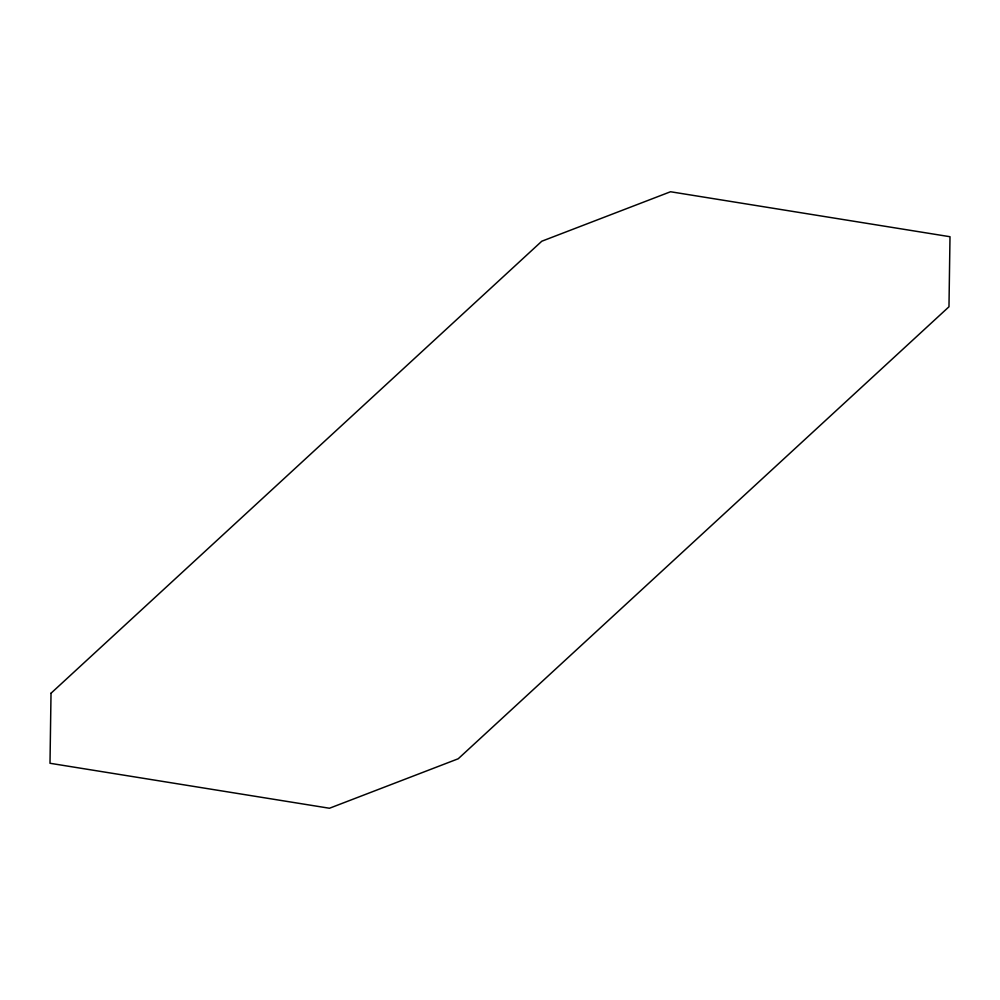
<?xml version="1.0" encoding="UTF-8"?>
<svg xmlns="http://www.w3.org/2000/svg" width="1000" height="1000" viewBox="0 0 1000 1000"><rect width="100%" height="100%" fill="white"/><g stroke="black" fill="none" stroke-linecap="round" stroke-linejoin="round"><path stroke-width="1.5" d="M51.025 693.225L50 763.275L329.462 808.25L458.212 758.775L948.975 306.775L950 236.725L670.537 191.75L541.788 241.225L51.025 693.225"/></g></svg>
